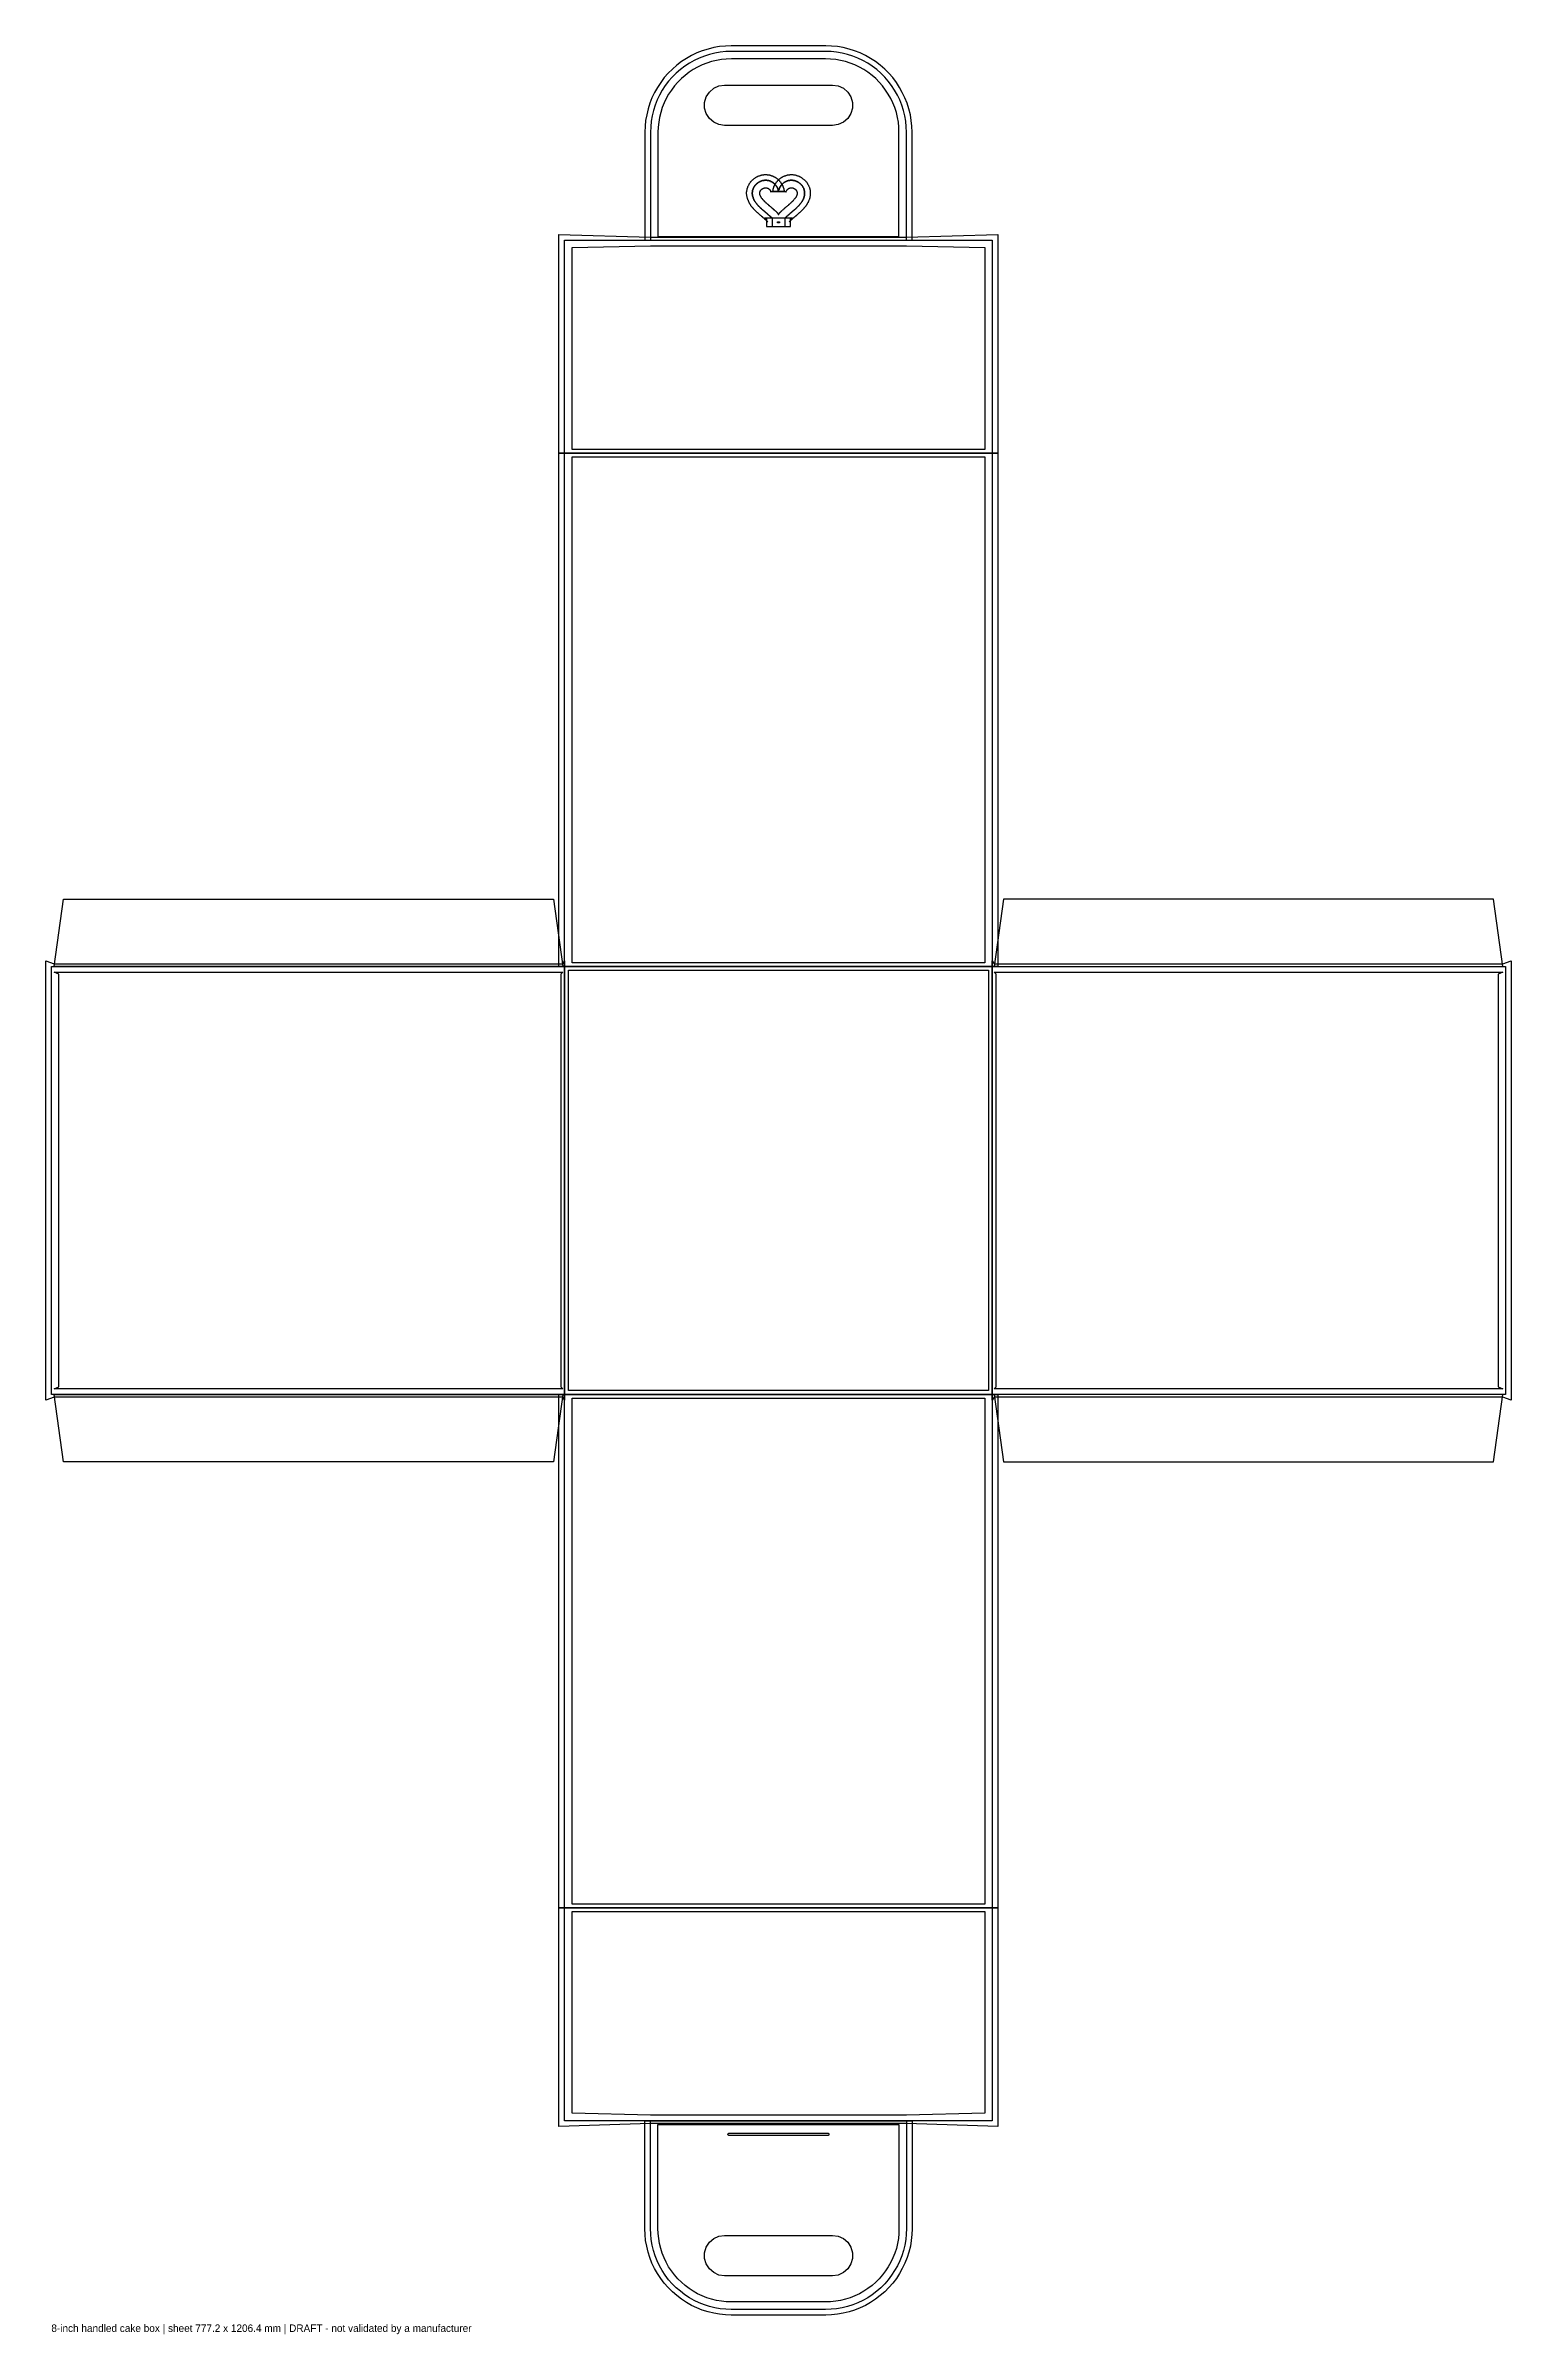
# Model space of a CAD drawing. Header units: millimetres. Extents: x -3 to 780, y -13 to 1209.
import ezdxf

# ---------------------------------------------------------------- set-up
doc = ezdxf.new("R2010")
doc.units = ezdxf.units.MM
for name, color, linetype in [('BLEED', 5, 'Continuous'), ('CREASE', 4, 'Continuous'), ('CUT', 6, 'Continuous'), ('GLUE', 2, 'Continuous'), ('INFO', 8, 'Continuous'), ('SAFE', 94, 'Continuous')]:
    doc.layers.add(name, color=color, linetype=linetype)

msp = doc.modelspace()

# ---------------------------------------------------------------- linework, layer by layer
at = {"layer": 'BLEED'}
for points in [[(317.2, 1105.6), (460, 1105.6), (460, 1163.3), (459.9, 1166.4), (459.6, 1169.5), (459.1, 1172.6), (458.3, 1175.7), (457.4, 1178.7), (456.2, 1181.6), (454.8, 1184.5), (453.3, 1187.2), (451.6, 1189.9), (449.7, 1192.4), (447.6, 1194.8), (445.4, 1197), (443, 1199.1), (440.5, 1201), (437.8, 1202.7), (435.1, 1204.3), (432.2, 1205.6), (429.3, 1206.8), (426.3, 1207.7), (423.2, 1208.5), (420.1, 1209), (417, 1209.3), (413.9, 1209.4), (363.4, 1209.4), (360.3, 1209.3), (357.1, 1209), (354, 1208.5), (351, 1207.7), (347.9, 1206.8), (345, 1205.6), (342.2, 1204.3), (339.4, 1202.7), (336.8, 1201), (334.3, 1199.1), (331.9, 1197), (329.7, 1194.8), (327.6, 1192.4), (325.7, 1189.9), (323.9, 1187.2), (322.4, 1184.5), (321, 1181.6), (319.9, 1178.7), (318.9, 1175.7), (318.2, 1172.6), (317.6, 1169.5), (317.3, 1166.4), (317.2, 1163.3)], [(381.1, 1117.3), (382.9, 1115.4), (382.8, 1115.4), (382.7, 1115.6), (382.6, 1115.7), (382.5, 1115.8), (382.3, 1115.9), (382.2, 1116.1), (382, 1116.2), (381.9, 1116.3), (381.7, 1116.4), (381.6, 1116.6), (381.4, 1116.7), (381.3, 1116.8), (381.1, 1117), (381, 1117.1), (380.8, 1117.3), (380.7, 1117.4), (380.5, 1117.5), (380.3, 1117.7), (380.2, 1117.8), (380, 1118), (379.8, 1118.1), (379.7, 1118.2), (379.5, 1118.4), (379.3, 1118.5), (379.1, 1118.7), (379, 1118.8), (378.8, 1119), (378.6, 1119.1), (378.4, 1119.3), (378.3, 1119.4), (378.1, 1119.6), (377.9, 1119.8), (377.7, 1119.9), (377.6, 1120.1), (377.4, 1120.2), (377.2, 1120.4), (377, 1120.6), (376.9, 1120.7), (376.7, 1120.9), (376.5, 1121.1), (376.3, 1121.2), (376.2, 1121.4), (376, 1121.6), (375.8, 1121.8), (375.7, 1121.9), (375.5, 1122.1), (375.3, 1122.3), (375.2, 1122.5), (375, 1122.7), (374.8, 1122.9), (374.7, 1123.1), (374.5, 1123.2), (374.4, 1123.4), (374.2, 1123.6), (374.1, 1123.8), (373.9, 1124), (373.8, 1124.2), (373.6, 1124.4), (373.5, 1124.7), (373.4, 1124.9), (373.2, 1125.1), (373.1, 1125.3), (373, 1125.5), (372.9, 1125.7), (372.8, 1126), (372.7, 1126.2), (372.6, 1126.4), (372.5, 1126.7), (372.4, 1126.9), (372.3, 1127.1), (372.2, 1127.4), (372.1, 1127.6), (372, 1127.8), (372, 1128.1), (371.9, 1128.3), (371.8, 1128.6), (371.8, 1128.8), (371.7, 1129.1), (371.7, 1129.3), (371.7, 1129.6), (371.7, 1129.8), (371.6, 1130.1), (371.6, 1130.3), (371.6, 1130.6), (371.6, 1130.8), (371.6, 1131.1), (371.6, 1131.4), (371.7, 1131.6), (371.7, 1131.9), (371.7, 1132.1), (371.8, 1132.4), (371.8, 1132.6), (371.9, 1132.9), (371.9, 1133.1), (372, 1133.3), (372.1, 1133.6), (372.2, 1133.8), (372.2, 1134.1), (372.3, 1134.3), (372.4, 1134.5), (372.5, 1134.7), (372.7, 1135), (372.8, 1135.2), (372.9, 1135.4), (373, 1135.6), (373.2, 1135.8), (373.3, 1136.1), (373.4, 1136.3), (373.6, 1136.5), (373.7, 1136.7), (373.9, 1136.9), (374.1, 1137), (374.2, 1137.2), (374.4, 1137.4), (374.6, 1137.6), (374.7, 1137.8), (374.9, 1137.9), (375.1, 1138.1), (375.3, 1138.2), (375.5, 1138.4), (375.7, 1138.6), (375.9, 1138.7), (376.1, 1138.8), (376.3, 1139), (376.5, 1139.1), (376.7, 1139.2), (376.9, 1139.4), (377.2, 1139.5), (377.4, 1139.6), (377.6, 1139.7), (377.8, 1139.8), (378.1, 1139.9), (378.3, 1140), (378.5, 1140), (378.8, 1140.1), (379, 1140.2), (379.2, 1140.3), (379.5, 1140.3), (379.7, 1140.4), (380, 1140.4), (380.2, 1140.5), (380.4, 1140.5), (380.7, 1140.5), (380.9, 1140.6), (381.2, 1140.6), (381.4, 1140.6), (381.7, 1140.6), (381.9, 1140.6), (382.1, 1140.6), (382.4, 1140.6), (382.6, 1140.5), (382.9, 1140.5), (383.1, 1140.5), (383.3, 1140.5), (383.6, 1140.4), (383.8, 1140.4), (384, 1140.3), (384.3, 1140.3), (384.5, 1140.2), (384.7, 1140.1), (384.9, 1140), (385.2, 1140), (385.4, 1139.9), (385.6, 1139.8), (385.8, 1139.7), (386, 1139.6), (386.2, 1139.5), (386.4, 1139.4), (386.6, 1139.3), (386.8, 1139.2), (387, 1139.1), (387.2, 1138.9), (387.4, 1138.8), (387.5, 1138.7), (387.7, 1138.5), (387.9, 1138.4), (388.1, 1138.3), (388.2, 1138.1), (388.4, 1138), (388.5, 1137.9), (388.7, 1137.7), (388.8, 1137.6), (389, 1137.4), (389.1, 1137.3), (389.2, 1137.1), (389.4, 1137), (389.5, 1136.8), (389.6, 1136.7), (389.7, 1136.5), (389.8, 1136.4), (389.9, 1136.2), (390, 1136.1), (390.1, 1135.9), (390.2, 1135.7), (390.3, 1135.6), (390.4, 1135.4), (390.5, 1135.3), (390.6, 1135.1), (390.6, 1135), (390.7, 1134.9), (390.8, 1134.7), (390.9, 1134.6), (390.9, 1134.4), (391, 1134.3), (391, 1134.2), (391.1, 1134), (391.1, 1133.9), (391.2, 1133.8), (391.2, 1133.6), (391.3, 1133.5), (391.3, 1133.4), (391.3, 1133.3), (391.4, 1133.1), (391.4, 1133), (391.4, 1132.9), (391.5, 1132.8), (391.5, 1132.7), (391.5, 1132.6), (391.5, 1132.5), (391.5, 1132.4), (391.5, 1132.3), (391.6, 1132.3), (391.6, 1132.2), (391.6, 1132.1), (391.6, 1132), (391.6, 1131.9), (391.6, 1131.9), (391.6, 1131.8), (391.6, 1131.8), (391.6, 1131.7), (391.6, 1131.7), (391.6, 1131.6), (391.6, 1131.6), (388.6, 1131.6), (385.6, 1131.6), (385.6, 1131.6), (385.6, 1131.7), (385.6, 1131.7), (385.6, 1131.8), (385.6, 1131.8), (385.6, 1131.9), (385.6, 1131.9), (385.7, 1132), (385.7, 1132.1), (385.7, 1132.2), (385.7, 1132.3), (385.7, 1132.3), (385.7, 1132.4), (385.7, 1132.5), (385.7, 1132.6), (385.8, 1132.7), (385.8, 1132.8), (385.8, 1132.9), (385.8, 1133), (385.9, 1133.1), (385.9, 1133.3), (385.9, 1133.4), (386, 1133.5), (386, 1133.6), (386.1, 1133.8), (386.1, 1133.9), (386.2, 1134), (386.2, 1134.2), (386.3, 1134.3), (386.3, 1134.4), (386.4, 1134.6), (386.5, 1134.7), (386.5, 1134.9), (386.6, 1135), (386.7, 1135.1), (386.7, 1135.3), (386.8, 1135.4), (386.9, 1135.6), (387, 1135.7), (387.1, 1135.9), (387.2, 1136.1), (387.3, 1136.2), (387.4, 1136.4), (387.5, 1136.5), (387.6, 1136.7), (387.8, 1136.8), (387.9, 1137), (388, 1137.1), (388.1, 1137.3), (388.3, 1137.4), (388.4, 1137.6), (388.6, 1137.7), (388.7, 1137.9), (388.9, 1138), (389, 1138.1), (389.2, 1138.3), (389.4, 1138.4), (389.5, 1138.5), (389.7, 1138.7), (389.9, 1138.8), (390.1, 1138.9), (390.2, 1139.1), (390.4, 1139.2), (390.6, 1139.3), (390.8, 1139.4), (391, 1139.5), (391.2, 1139.6), (391.4, 1139.7), (391.6, 1139.8), (391.9, 1139.9), (392.1, 1140), (392.3, 1140), (392.5, 1140.1), (392.7, 1140.2), (393, 1140.3), (393.2, 1140.3), (393.4, 1140.4), (393.7, 1140.4), (393.9, 1140.5), (394.1, 1140.5), (394.4, 1140.5), (394.6, 1140.5), (394.9, 1140.6), (395.1, 1140.6), (395.3, 1140.6), (395.6, 1140.6), (395.8, 1140.6), (396.1, 1140.6), (396.3, 1140.6), (396.6, 1140.5), (396.8, 1140.5), (397, 1140.5), (397.3, 1140.4), (397.5, 1140.4), (397.8, 1140.3), (398, 1140.3), (398.2, 1140.2), (398.5, 1140.1), (398.7, 1140), (398.9, 1140), (399.2, 1139.9), (399.4, 1139.8), (399.6, 1139.7), (399.9, 1139.6), (400.1, 1139.5), (400.3, 1139.4), (400.5, 1139.2), (400.7, 1139.1), (400.9, 1139), (401.1, 1138.8), (401.3, 1138.7), (401.5, 1138.6), (401.7, 1138.4), (401.9, 1138.2), (402.1, 1138.1), (402.3, 1137.9), (402.5, 1137.8), (402.7, 1137.6), (402.9, 1137.4), (403, 1137.2), (403.2, 1137), (403.3, 1136.9), (403.5, 1136.7), (403.7, 1136.5), (403.8, 1136.3), (403.9, 1136.1), (404.1, 1135.8), (404.2, 1135.6), (404.3, 1135.4), (404.5, 1135.2), (404.6, 1135), (404.7, 1134.7), (404.8, 1134.5), (404.9, 1134.3), (405, 1134.1), (405.1, 1133.8), (405.2, 1133.6), (405.2, 1133.3), (405.3, 1133.1), (405.4, 1132.9), (405.4, 1132.6), (405.5, 1132.4), (405.5, 1132.1), (405.5, 1131.9), (405.6, 1131.6), (405.6, 1131.4), (405.6, 1131.1), (405.6, 1130.8), (405.6, 1130.6), (405.6, 1130.3), (405.6, 1130.1), (405.6, 1129.8), (405.6, 1129.6), (405.5, 1129.3), (405.5, 1129.1), (405.4, 1128.8), (405.4, 1128.6), (405.3, 1128.3), (405.3, 1128.1), (405.2, 1127.8), (405.1, 1127.6), (405.1, 1127.4), (405, 1127.1), (404.9, 1126.9), (404.8, 1126.7), (404.7, 1126.4), (404.6, 1126.2), (404.5, 1126), (404.4, 1125.7), (404.2, 1125.5), (404.1, 1125.3), (404, 1125.1), (403.9, 1124.9), (403.7, 1124.7), (403.6, 1124.4), (403.5, 1124.2), (403.3, 1124), (403.2, 1123.8), (403, 1123.6), (402.9, 1123.4), (402.7, 1123.2), (402.6, 1123.1), (402.4, 1122.9), (402.2, 1122.7), (402.1, 1122.5), (401.9, 1122.3), (401.8, 1122.1), (401.6, 1121.9), (401.4, 1121.8), (401.2, 1121.6), (401.1, 1121.4), (400.9, 1121.2), (400.7, 1121.1), (400.6, 1120.9), (400.4, 1120.7), (400.2, 1120.6), (400, 1120.4), (399.9, 1120.2), (399.7, 1120.1), (399.5, 1119.9), (399.3, 1119.8), (399.1, 1119.6), (399, 1119.4), (398.8, 1119.3), (398.6, 1119.1), (398.4, 1119), (398.3, 1118.8), (398.1, 1118.7), (397.9, 1118.5), (397.8, 1118.4), (397.6, 1118.2), (397.4, 1118.1), (397.2, 1118), (397.1, 1117.8), (396.9, 1117.7), (396.7, 1117.5), (396.6, 1117.4), (396.4, 1117.3), (396.3, 1117.1), (396.1, 1117), (396, 1116.8), (395.8, 1116.7), (395.6, 1116.6), (395.5, 1116.4), (395.4, 1116.3), (395.2, 1116.2), (395.1, 1116.1), (394.9, 1115.9), (394.8, 1115.8), (394.7, 1115.7), (394.5, 1115.6), (394.4, 1115.4), (394.3, 1115.4), (396.1, 1117.3)], [(382.2, 1112.8), (395.1, 1112.8), (395.1, 1117.3), (382.2, 1117.3)], [(271.3, 1108.6), (320.2, 1107.1), (457, 1107.1), (505.9, 1108.6), (505.9, 991.8), (271.3, 991.8)], [(271.3, 991.8), (505.9, 991.8), (505.9, 717.5), (271.3, 717.5)], [(-3, 720.5), (1.5, 719), (273.3, 719), (274.3, 720.5), (274.3, 485.9), (273.3, 487.4), (1.5, 487.4), (-3, 485.9)], [(274.3, 717.5), (502.9, 717.5), (502.9, 488.9), (274.3, 488.9)], [(502.9, 720.5), (503.9, 719), (775.7, 719), (780.2, 720.5), (780.2, 485.9), (775.7, 487.4), (503.9, 487.4), (502.9, 485.9)], [(271.3, 488.9), (505.9, 488.9), (505.9, 214.6), (271.3, 214.6)], [(271.3, 214.6), (505.9, 214.6), (505.9, 97.8), (457, 99.3), (320.2, 99.3), (271.3, 97.8)], [(317.2, 100.8), (460, 100.8), (460, 43.1), (459.9, 40), (459.6, 36.9), (459.1, 33.8), (458.3, 30.7), (457.4, 27.7), (456.2, 24.8), (454.8, 21.9), (453.3, 19.2), (451.6, 16.6), (449.7, 14), (447.6, 11.7), (445.4, 9.4), (443, 7.4), (440.5, 5.5), (437.8, 3.7), (435.1, 2.2), (432.2, 0.8), (429.3, -0.3), (426.3, -1.3), (423.2, -2), (420.1, -2.6), (417, -2.9), (413.9, -3), (363.4, -3), (360.3, -2.9), (357.1, -2.6), (354, -2), (351, -1.3), (347.9, -0.3), (345, 0.8), (342.2, 2.2), (339.4, 3.7), (336.8, 5.5), (334.3, 7.4), (331.9, 9.4), (329.7, 11.7), (327.6, 14), (325.7, 16.6), (323.9, 19.2), (322.4, 21.9), (321, 24.8), (319.9, 27.7), (318.9, 30.7), (318.2, 33.8), (317.6, 36.9), (317.3, 40), (317.2, 43.1)]]:
    msp.add_lwpolyline(points, close=True, dxfattribs=at)
at = {"layer": 'CREASE'}
for p, q in [((392.1, 1117.3), (385.2, 1117.3)), ((385.2, 1112.8), (392.1, 1112.8)), ((320.2, 1105.6), (457, 1105.6)), ((274.3, 991.8), (502.9, 991.8)), ((1.5, 717.5), (273.3, 717.5)), ((274.3, 717.5), (502.9, 717.5)), ((274.3, 488.9), (274.3, 717.5)), ((502.9, 717.5), (502.9, 488.9)), ((503.9, 717.5), (775.7, 717.5)), ((273.3, 488.9), (1.5, 488.9)), ((502.9, 488.9), (274.3, 488.9)), ((775.7, 488.9), (503.9, 488.9)), ((502.9, 214.6), (274.3, 214.6)), ((457, 100.8), (320.2, 100.8))]:
    msp.add_line(p, q, dxfattribs=at)
at = {"layer": 'CUT'}
for points in [[(457, 1105.6), (457, 1163.2), (456.9, 1166.2), (456.6, 1169.1), (456.1, 1172), (455.4, 1174.9), (454.5, 1177.7), (453.4, 1180.5), (452.2, 1183.1), (450.7, 1185.7), (449.1, 1188.2), (447.3, 1190.5), (445.4, 1192.7), (443.3, 1194.8), (441.1, 1196.8), (438.7, 1198.5), (436.3, 1200.2), (433.7, 1201.6), (431, 1202.9), (428.3, 1203.9), (425.5, 1204.8), (422.6, 1205.5), (419.7, 1206), (416.8, 1206.3), (413.8, 1206.4), (363.4, 1206.4), (360.5, 1206.3), (357.5, 1206), (354.6, 1205.5), (351.8, 1204.8), (349, 1203.9), (346.2, 1202.9), (343.5, 1201.6), (341, 1200.2), (338.5, 1198.5), (336.2, 1196.8), (333.9, 1194.8), (331.8, 1192.7), (329.9, 1190.5), (328.1, 1188.2), (326.5, 1185.7), (325.1, 1183.1), (323.8, 1180.5), (322.7, 1177.7), (321.8, 1174.9), (321.1, 1172), (320.6, 1169.1), (320.3, 1166.2), (320.2, 1163.2), (320.2, 1105.6)], [(385.2, 1117.3), (385, 1117.5), (384.9, 1117.6), (384.8, 1117.8), (384.6, 1117.9), (384.5, 1118), (384.3, 1118.2), (384.2, 1118.3), (384, 1118.4), (383.9, 1118.6), (383.7, 1118.7), (383.6, 1118.8), (383.4, 1119), (383.3, 1119.1), (383.1, 1119.2), (382.9, 1119.4), (382.8, 1119.5), (382.6, 1119.7), (382.4, 1119.8), (382.3, 1120), (382.1, 1120.1), (381.9, 1120.2), (381.8, 1120.4), (381.6, 1120.5), (381.4, 1120.7), (381.3, 1120.8), (381.1, 1121), (380.9, 1121.1), (380.8, 1121.2), (380.6, 1121.4), (380.4, 1121.5), (380.3, 1121.7), (380.1, 1121.8), (379.9, 1122), (379.7, 1122.1), (379.6, 1122.3), (379.4, 1122.4), (379.3, 1122.6), (379.1, 1122.7), (378.9, 1122.9), (378.8, 1123.1), (378.6, 1123.2), (378.5, 1123.4), (378.3, 1123.5), (378.1, 1123.7), (378, 1123.8), (377.8, 1124), (377.7, 1124.1), (377.6, 1124.3), (377.4, 1124.5), (377.3, 1124.6), (377.1, 1124.8), (377, 1125), (376.9, 1125.1), (376.7, 1125.3), (376.6, 1125.4), (376.5, 1125.6), (376.4, 1125.8), (376.3, 1125.9), (376.1, 1126.1), (376, 1126.3), (375.9, 1126.4), (375.8, 1126.6), (375.7, 1126.8), (375.6, 1127), (375.5, 1127.1), (375.5, 1127.3), (375.4, 1127.5), (375.3, 1127.6), (375.2, 1127.8), (375.1, 1128), (375.1, 1128.2), (375, 1128.3), (375, 1128.5), (374.9, 1128.7), (374.9, 1128.9), (374.8, 1129), (374.8, 1129.2), (374.7, 1129.4), (374.7, 1129.6), (374.7, 1129.7), (374.7, 1129.9), (374.6, 1130.1), (374.6, 1130.3), (374.6, 1130.4), (374.6, 1130.6), (374.6, 1130.8), (374.6, 1131), (374.6, 1131.1), (374.7, 1131.3), (374.7, 1131.5), (374.7, 1131.6), (374.7, 1131.8), (374.8, 1132), (374.8, 1132.2), (374.8, 1132.3), (374.9, 1132.5), (374.9, 1132.7), (375, 1132.8), (375.1, 1133), (375.1, 1133.1), (375.2, 1133.3), (375.3, 1133.5), (375.3, 1133.6), (375.4, 1133.8), (375.5, 1133.9), (375.6, 1134.1), (375.7, 1134.2), (375.8, 1134.4), (375.9, 1134.5), (376, 1134.7), (376.1, 1134.8), (376.2, 1134.9), (376.3, 1135.1), (376.4, 1135.2), (376.6, 1135.3), (376.7, 1135.5), (376.8, 1135.6), (376.9, 1135.7), (377.1, 1135.8), (377.2, 1135.9), (377.3, 1136), (377.5, 1136.1), (377.6, 1136.2), (377.8, 1136.3), (377.9, 1136.4), (378.1, 1136.5), (378.2, 1136.6), (378.4, 1136.7), (378.5, 1136.8), (378.7, 1136.9), (378.8, 1136.9), (379, 1137), (379.2, 1137.1), (379.3, 1137.1), (379.5, 1137.2), (379.7, 1137.3), (379.8, 1137.3), (380, 1137.4), (380.2, 1137.4), (380.3, 1137.4), (380.5, 1137.5), (380.7, 1137.5), (380.8, 1137.5), (381, 1137.5), (381.2, 1137.6), (381.4, 1137.6), (381.5, 1137.6), (381.7, 1137.6), (381.9, 1137.6), (382, 1137.6), (382.2, 1137.6), (382.4, 1137.6), (382.5, 1137.5), (382.7, 1137.5), (382.9, 1137.5), (383, 1137.5), (383.2, 1137.4), (383.3, 1137.4), (383.5, 1137.4), (383.6, 1137.3), (383.8, 1137.3), (384, 1137.2), (384.1, 1137.2), (384.3, 1137.1), (384.4, 1137), (384.6, 1137), (384.7, 1136.9), (384.8, 1136.8), (385, 1136.8), (385.1, 1136.7), (385.3, 1136.6), (385.4, 1136.5), (385.5, 1136.4), (385.6, 1136.4), (385.8, 1136.3), (385.9, 1136.2), (386, 1136.1), (386.1, 1136), (386.2, 1135.9), (386.3, 1135.8), (386.5, 1135.7), (386.6, 1135.6), (386.7, 1135.5), (386.8, 1135.4), (386.9, 1135.3), (387, 1135.2), (387, 1135), (387.1, 1134.9), (387.2, 1134.8), (387.3, 1134.7), (387.4, 1134.6), (387.5, 1134.5), (387.5, 1134.4), (387.6, 1134.3), (387.7, 1134.2), (387.7, 1134.1), (387.8, 1134), (387.9, 1133.9), (387.9, 1133.7), (388, 1133.6), (388, 1133.5), (388.1, 1133.4), (388.1, 1133.3), (388.2, 1133.2), (388.2, 1133.1), (388.2, 1133), (388.3, 1132.9), (388.3, 1132.9), (388.3, 1132.8), (388.4, 1132.7), (388.4, 1132.6), (388.4, 1132.5), (388.5, 1132.4), (388.5, 1132.4), (388.5, 1132.3), (388.5, 1132.2), (388.5, 1132.1), (388.5, 1132.1), (388.6, 1132), (388.6, 1132), (388.6, 1131.9), (388.6, 1131.9), (388.6, 1131.8), (388.6, 1131.8), (388.6, 1131.7), (388.6, 1131.7), (388.6, 1131.7), (388.6, 1131.6), (388.6, 1131.6), (388.6, 1131.6), (388.6, 1131.6), (388.6, 1131.5), (388.6, 1131.5), (388.6, 1131.5), (388.6, 1131.5), (388.6, 1131.5), (388.6, 1131.5), (388.6, 1131.5), (388.6, 1131.6), (388.6, 1131.6), (388.6, 1131.6), (388.6, 1131.6), (388.6, 1131.7), (388.6, 1131.7), (388.6, 1131.7), (388.6, 1131.8), (388.6, 1131.8), (388.7, 1131.9), (388.7, 1131.9), (388.7, 1132), (388.7, 1132), (388.7, 1132.1), (388.7, 1132.1), (388.7, 1132.2), (388.7, 1132.3), (388.8, 1132.4), (388.8, 1132.4), (388.8, 1132.5), (388.8, 1132.6), (388.9, 1132.7), (388.9, 1132.8), (388.9, 1132.9), (389, 1132.9), (389, 1133), (389, 1133.1), (389.1, 1133.2), (389.1, 1133.3), (389.2, 1133.4), (389.2, 1133.5), (389.3, 1133.6), (389.3, 1133.7), (389.4, 1133.9), (389.4, 1134), (389.5, 1134.1), (389.6, 1134.2), (389.6, 1134.3), (389.7, 1134.4), (389.8, 1134.5), (389.9, 1134.6), (389.9, 1134.7), (390, 1134.8), (390.1, 1134.9), (390.2, 1135), (390.3, 1135.2), (390.4, 1135.3), (390.5, 1135.4), (390.6, 1135.5), (390.7, 1135.6), (390.8, 1135.7), (390.9, 1135.8), (391, 1135.9), (391.1, 1136), (391.2, 1136.1), (391.4, 1136.2), (391.5, 1136.3), (391.6, 1136.4), (391.7, 1136.4), (391.9, 1136.5), (392, 1136.6), (392.1, 1136.7), (392.3, 1136.8), (392.4, 1136.8), (392.5, 1136.9), (392.7, 1137), (392.8, 1137), (393, 1137.1), (393.1, 1137.2), (393.3, 1137.2), (393.4, 1137.3), (393.6, 1137.3), (393.7, 1137.4), (393.9, 1137.4), (394.1, 1137.4), (394.2, 1137.5), (394.4, 1137.5), (394.6, 1137.5), (394.7, 1137.5), (394.9, 1137.6), (395, 1137.6), (395.2, 1137.6), (395.4, 1137.6), (395.6, 1137.6), (395.7, 1137.6), (395.9, 1137.6), (396.1, 1137.6), (396.2, 1137.5), (396.4, 1137.5), (396.6, 1137.5), (396.7, 1137.5), (396.9, 1137.4), (397.1, 1137.4), (397.2, 1137.4), (397.4, 1137.3), (397.6, 1137.3), (397.7, 1137.2), (397.9, 1137.1), (398.1, 1137.1), (398.2, 1137), (398.4, 1136.9), (398.6, 1136.9), (398.7, 1136.8), (398.9, 1136.7), (399, 1136.6), (399.2, 1136.5), (399.3, 1136.4), (399.5, 1136.3), (399.6, 1136.2), (399.8, 1136.1), (399.9, 1136), (400, 1135.9), (400.2, 1135.8), (400.3, 1135.7), (400.4, 1135.6), (400.6, 1135.5), (400.7, 1135.3), (400.8, 1135.2), (400.9, 1135.1), (401, 1134.9), (401.2, 1134.8), (401.3, 1134.7), (401.4, 1134.5), (401.5, 1134.4), (401.6, 1134.2), (401.7, 1134.1), (401.7, 1133.9), (401.8, 1133.8), (401.9, 1133.6), (402, 1133.5), (402.1, 1133.3), (402.1, 1133.1), (402.2, 1133), (402.2, 1132.8), (402.3, 1132.7), (402.4, 1132.5), (402.4, 1132.3), (402.4, 1132.2), (402.5, 1132), (402.5, 1131.8), (402.5, 1131.6), (402.6, 1131.5), (402.6, 1131.3), (402.6, 1131.1), (402.6, 1131), (402.6, 1130.8), (402.6, 1130.6), (402.6, 1130.4), (402.6, 1130.3), (402.6, 1130.1), (402.6, 1129.9), (402.6, 1129.7), (402.5, 1129.6), (402.5, 1129.4), (402.5, 1129.2), (402.4, 1129), (402.4, 1128.9), (402.3, 1128.7), (402.3, 1128.5), (402.2, 1128.3), (402.2, 1128.2), (402.1, 1128), (402, 1127.8), (401.9, 1127.6), (401.9, 1127.5), (401.8, 1127.3), (401.7, 1127.1), (401.6, 1127), (401.5, 1126.8), (401.4, 1126.6), (401.3, 1126.4), (401.2, 1126.3), (401.1, 1126.1), (401, 1125.9), (400.9, 1125.8), (400.7, 1125.6), (400.6, 1125.4), (400.5, 1125.3), (400.4, 1125.1), (400.2, 1125), (400.1, 1124.8), (400, 1124.6), (399.8, 1124.5), (399.7, 1124.3), (399.5, 1124.1), (399.4, 1124), (399.2, 1123.8), (399.1, 1123.7), (398.9, 1123.5), (398.8, 1123.4), (398.6, 1123.2), (398.5, 1123.1), (398.3, 1122.9), (398.2, 1122.7), (398, 1122.6), (397.8, 1122.4), (397.7, 1122.3), (397.5, 1122.1), (397.3, 1122), (397.2, 1121.8), (397, 1121.7), (396.8, 1121.5), (396.7, 1121.4), (396.5, 1121.2), (396.3, 1121.1), (396.1, 1121), (396, 1120.8), (395.8, 1120.7), (395.6, 1120.5), (395.5, 1120.4), (395.3, 1120.2), (395.1, 1120.1), (395, 1120), (394.8, 1119.8), (394.6, 1119.7), (394.5, 1119.5), (394.3, 1119.4), (394.1, 1119.2), (394, 1119.1), (393.8, 1119), (393.7, 1118.8), (393.5, 1118.7), (393.4, 1118.6), (393.2, 1118.4), (393.1, 1118.3), (392.9, 1118.2), (392.8, 1118), (392.6, 1117.9), (392.5, 1117.8), (392.3, 1117.6), (392.2, 1117.5), (392.1, 1117.3)], [(385.2, 1117.3), (385.2, 1112.8)], [(392.1, 1112.8), (392.1, 1117.3)], [(274.3, 991.8), (274.3, 1105.6), (320.2, 1105.6)], [(457, 1105.6), (502.9, 1105.6), (502.9, 991.8)], [(274.3, 717.5), (274.3, 991.8)], [(502.9, 991.8), (502.9, 717.5)], [(1.5, 488.9), (0, 488.9), (0, 717.5), (1.5, 717.5)], [(273.3, 717.5), (274.3, 717.5)], [(502.9, 717.5), (503.9, 717.5)], [(775.7, 717.5), (777.2, 717.5), (777.2, 488.9), (775.7, 488.9)], [(274.3, 488.9), (273.3, 488.9)], [(274.3, 214.6), (274.3, 488.9)], [(502.9, 488.9), (502.9, 214.6)], [(503.9, 488.9), (502.9, 488.9)], [(320.2, 100.8), (274.3, 100.8), (274.3, 214.6)], [(502.9, 214.6), (502.9, 100.8), (457, 100.8)], [(457, 100.8), (457, 43.2), (456.9, 40.3), (456.6, 37.3), (456.1, 34.4), (455.4, 31.5), (454.5, 28.7), (453.4, 26), (452.2, 23.3), (450.7, 20.8), (449.1, 18.3), (447.3, 15.9), (445.4, 13.7), (443.3, 11.6), (441.1, 9.7), (438.7, 7.9), (436.3, 6.3), (433.7, 4.8), (431, 3.6), (428.3, 2.5), (425.5, 1.6), (422.6, 0.9), (419.7, 0.4), (416.8, 0.1), (413.8, 0), (363.4, 0), (360.5, 0.1), (357.5, 0.4), (354.6, 0.9), (351.8, 1.6), (349, 2.5), (346.2, 3.6), (343.5, 4.8), (341, 6.3), (338.5, 7.9), (336.2, 9.7), (333.9, 11.6), (331.8, 13.7), (329.9, 15.9), (328.1, 18.3), (326.5, 20.8), (325.1, 23.3), (323.8, 26), (322.7, 28.7), (321.8, 31.5), (321.1, 34.4), (320.6, 37.3), (320.3, 40.3), (320.2, 43.2), (320.2, 100.8)]]:
    msp.add_lwpolyline(points, dxfattribs=at)
for points in [[(359.8, 1188.4), (417.4, 1188.4), (420.5, 1188), (423.3, 1186.7), (425.6, 1184.7), (427.2, 1182.1), (428.1, 1179.2), (428.1, 1176.1), (427.2, 1173.2), (425.6, 1170.6), (423.3, 1168.6), (420.5, 1167.3), (417.4, 1166.8), (359.8, 1166.8), (356.8, 1167.3), (354, 1168.6), (351.7, 1170.6), (350, 1173.2), (349.1, 1176.1), (349.1, 1179.2), (350, 1182.1), (351.7, 1184.7), (354, 1186.7), (356.8, 1188)], [(385.2, 1112.8), (392.1, 1112.8), (392.1, 1117.3), (392.1, 1117.3), (392.2, 1117.5), (392.3, 1117.6), (392.5, 1117.8), (392.6, 1117.9), (392.8, 1118), (392.9, 1118.2), (393.1, 1118.3), (393.2, 1118.4), (393.4, 1118.6), (393.5, 1118.7), (393.7, 1118.8), (393.8, 1119), (394, 1119.1), (394.1, 1119.2), (394.3, 1119.4), (394.5, 1119.5), (394.6, 1119.7), (394.8, 1119.8), (395, 1120), (395.1, 1120.1), (395.3, 1120.2), (395.5, 1120.4), (395.6, 1120.5), (395.8, 1120.7), (396, 1120.8), (396.1, 1121), (396.3, 1121.1), (396.5, 1121.2), (396.7, 1121.4), (396.8, 1121.5), (397, 1121.7), (397.2, 1121.8), (397.3, 1122), (397.5, 1122.1), (397.7, 1122.3), (397.8, 1122.4), (398, 1122.6), (398.2, 1122.7), (398.3, 1122.9), (398.5, 1123.1), (398.6, 1123.2), (398.8, 1123.4), (398.9, 1123.5), (399.1, 1123.7), (399.2, 1123.8), (399.4, 1124), (399.5, 1124.1), (399.7, 1124.3), (399.8, 1124.5), (400, 1124.6), (400.1, 1124.8), (400.2, 1125), (400.4, 1125.1), (400.5, 1125.3), (400.6, 1125.4), (400.7, 1125.6), (400.9, 1125.8), (401, 1125.9), (401.1, 1126.1), (401.2, 1126.3), (401.3, 1126.4), (401.4, 1126.6), (401.5, 1126.8), (401.6, 1127), (401.7, 1127.1), (401.8, 1127.3), (401.9, 1127.5), (401.9, 1127.6), (402, 1127.8), (402.1, 1128), (402.2, 1128.2), (402.2, 1128.3), (402.3, 1128.5), (402.3, 1128.7), (402.4, 1128.9), (402.4, 1129), (402.5, 1129.2), (402.5, 1129.4), (402.5, 1129.6), (402.6, 1129.7), (402.6, 1129.9), (402.6, 1130.1), (402.6, 1130.3), (402.6, 1130.4), (402.6, 1130.6), (402.6, 1130.8), (402.6, 1131), (402.6, 1131.1), (402.6, 1131.3), (402.6, 1131.5), (402.5, 1131.6), (402.5, 1131.8), (402.5, 1132), (402.4, 1132.2), (402.4, 1132.3), (402.4, 1132.5), (402.3, 1132.7), (402.2, 1132.8), (402.2, 1133), (402.1, 1133.1), (402.1, 1133.3), (402, 1133.5), (401.9, 1133.6), (401.8, 1133.8), (401.7, 1133.9), (401.7, 1134.1), (401.6, 1134.2), (401.5, 1134.4), (401.4, 1134.5), (401.3, 1134.7), (401.2, 1134.8), (401, 1134.9), (400.9, 1135.1), (400.8, 1135.2), (400.7, 1135.3), (400.6, 1135.5), (400.4, 1135.6), (400.3, 1135.7), (400.2, 1135.8), (400, 1135.9), (399.9, 1136), (399.8, 1136.1), (399.6, 1136.2), (399.5, 1136.3), (399.3, 1136.4), (399.2, 1136.5), (399, 1136.6), (398.9, 1136.7), (398.7, 1136.8), (398.6, 1136.9), (398.4, 1136.9), (398.2, 1137), (398.1, 1137.1), (397.9, 1137.1), (397.7, 1137.2), (397.6, 1137.3), (397.4, 1137.3), (397.2, 1137.4), (397.1, 1137.4), (396.9, 1137.4), (396.7, 1137.5), (396.6, 1137.5), (396.4, 1137.5), (396.2, 1137.5), (396.1, 1137.6), (395.9, 1137.6), (395.7, 1137.6), (395.6, 1137.6), (395.4, 1137.6), (395.2, 1137.6), (395, 1137.6), (394.9, 1137.6), (394.7, 1137.5), (394.6, 1137.5), (394.4, 1137.5), (394.2, 1137.5), (394.1, 1137.4), (393.9, 1137.4), (393.7, 1137.4), (393.6, 1137.3), (393.4, 1137.3), (393.3, 1137.2), (393.1, 1137.2), (393, 1137.1), (392.8, 1137), (392.7, 1137), (392.5, 1136.9), (392.4, 1136.8), (392.3, 1136.8), (392.1, 1136.7), (392, 1136.6), (391.9, 1136.5), (391.7, 1136.4), (391.6, 1136.4), (391.5, 1136.3), (391.4, 1136.2), (391.2, 1136.1), (391.1, 1136), (391, 1135.9), (390.9, 1135.8), (390.8, 1135.7), (390.7, 1135.6), (390.6, 1135.5), (390.5, 1135.4), (390.4, 1135.3), (390.3, 1135.2), (390.2, 1135), (390.1, 1134.9), (390, 1134.8), (389.9, 1134.7), (389.9, 1134.6), (389.8, 1134.5), (389.7, 1134.4), (389.6, 1134.3), (389.6, 1134.2), (389.5, 1134.1), (389.4, 1134), (389.4, 1133.9), (389.3, 1133.7), (389.3, 1133.6), (389.2, 1133.5), (389.2, 1133.4), (389.1, 1133.3), (389.1, 1133.2), (389, 1133.1), (389, 1133), (389, 1132.9), (388.9, 1132.9), (388.9, 1132.8), (388.9, 1132.7), (388.8, 1132.6), (388.8, 1132.5), (388.8, 1132.4), (388.8, 1132.4), (388.7, 1132.3), (388.7, 1132.2), (388.7, 1132.1), (388.7, 1132.1), (388.7, 1132), (388.7, 1132), (388.7, 1131.9), (388.7, 1131.9), (388.6, 1131.8), (388.6, 1131.8), (388.6, 1131.7), (388.6, 1131.7), (388.6, 1131.7), (388.6, 1131.6), (388.6, 1131.6), (388.6, 1131.6), (388.6, 1131.6), (388.6, 1131.5), (388.6, 1131.5), (388.6, 1131.5), (388.6, 1131.5), (388.6, 1131.5), (388.6, 1131.5), (388.6, 1131.5), (388.6, 1131.6), (388.6, 1131.6), (388.6, 1131.6), (388.6, 1131.6), (388.6, 1131.7), (388.6, 1131.7), (388.6, 1131.7), (388.6, 1131.8), (388.6, 1131.8), (388.6, 1131.9), (388.6, 1131.9), (388.6, 1132), (388.6, 1132), (388.5, 1132.1), (388.5, 1132.1), (388.5, 1132.2), (388.5, 1132.3), (388.5, 1132.4), (388.5, 1132.4), (388.4, 1132.5), (388.4, 1132.6), (388.4, 1132.7), (388.3, 1132.8), (388.3, 1132.9), (388.3, 1132.9), (388.2, 1133), (388.2, 1133.1), (388.2, 1133.2), (388.1, 1133.3), (388.1, 1133.4), (388, 1133.5), (388, 1133.6), (387.9, 1133.7), (387.9, 1133.9), (387.8, 1134), (387.7, 1134.1), (387.7, 1134.2), (387.6, 1134.3), (387.5, 1134.4), (387.5, 1134.5), (387.4, 1134.6), (387.3, 1134.7), (387.2, 1134.8), (387.1, 1134.9), (387, 1135), (387, 1135.2), (386.9, 1135.3), (386.8, 1135.4), (386.7, 1135.5), (386.6, 1135.6), (386.5, 1135.7), (386.3, 1135.8), (386.2, 1135.9), (386.1, 1136), (386, 1136.1), (385.9, 1136.2), (385.8, 1136.3), (385.6, 1136.4), (385.5, 1136.4), (385.4, 1136.5), (385.3, 1136.6), (385.1, 1136.7), (385, 1136.8), (384.8, 1136.8), (384.7, 1136.9), (384.6, 1137), (384.4, 1137), (384.3, 1137.1), (384.1, 1137.2), (384, 1137.2), (383.8, 1137.3), (383.6, 1137.3), (383.5, 1137.4), (383.3, 1137.4), (383.2, 1137.4), (383, 1137.5), (382.9, 1137.5), (382.7, 1137.5), (382.5, 1137.5), (382.4, 1137.6), (382.2, 1137.6), (382, 1137.6), (381.9, 1137.6), (381.7, 1137.6), (381.5, 1137.6), (381.4, 1137.6), (381.2, 1137.6), (381, 1137.5), (380.8, 1137.5), (380.7, 1137.5), (380.5, 1137.5), (380.3, 1137.4), (380.2, 1137.4), (380, 1137.4), (379.8, 1137.3), (379.7, 1137.3), (379.5, 1137.2), (379.3, 1137.1), (379.2, 1137.1), (379, 1137), (378.8, 1136.9), (378.7, 1136.9), (378.5, 1136.8), (378.4, 1136.7), (378.2, 1136.6), (378.1, 1136.5), (377.9, 1136.4), (377.8, 1136.3), (377.6, 1136.2), (377.5, 1136.1), (377.3, 1136), (377.2, 1135.9), (377.1, 1135.8), (376.9, 1135.7), (376.8, 1135.6), (376.7, 1135.5), (376.6, 1135.3), (376.4, 1135.2), (376.3, 1135.1), (376.2, 1134.9), (376.1, 1134.8), (376, 1134.7), (375.9, 1134.5), (375.8, 1134.4), (375.7, 1134.2), (375.6, 1134.1), (375.5, 1133.9), (375.4, 1133.8), (375.3, 1133.6), (375.3, 1133.5), (375.2, 1133.3), (375.1, 1133.1), (375.1, 1133), (375, 1132.8), (374.9, 1132.7), (374.9, 1132.5), (374.8, 1132.3), (374.8, 1132.2), (374.8, 1132), (374.7, 1131.8), (374.7, 1131.6), (374.7, 1131.5), (374.7, 1131.3), (374.6, 1131.1), (374.6, 1131), (374.6, 1130.8), (374.6, 1130.6), (374.6, 1130.4), (374.6, 1130.3), (374.6, 1130.1), (374.7, 1129.9), (374.7, 1129.7), (374.7, 1129.6), (374.7, 1129.4), (374.8, 1129.2), (374.8, 1129), (374.9, 1128.9), (374.9, 1128.7), (375, 1128.5), (375, 1128.3), (375.1, 1128.2), (375.1, 1128), (375.2, 1127.8), (375.3, 1127.6), (375.4, 1127.5), (375.5, 1127.3), (375.5, 1127.1), (375.6, 1127), (375.7, 1126.8), (375.8, 1126.6), (375.9, 1126.4), (376, 1126.3), (376.1, 1126.1), (376.3, 1125.9), (376.4, 1125.8), (376.5, 1125.6), (376.6, 1125.4), (376.7, 1125.3), (376.9, 1125.1), (377, 1125), (377.1, 1124.8), (377.3, 1124.6), (377.4, 1124.5), (377.6, 1124.3), (377.7, 1124.1), (377.8, 1124), (378, 1123.8), (378.1, 1123.7), (378.3, 1123.5), (378.5, 1123.4), (378.6, 1123.2), (378.8, 1123.1), (378.9, 1122.9), (379.1, 1122.7), (379.3, 1122.6), (379.4, 1122.4), (379.6, 1122.3), (379.7, 1122.1), (379.9, 1122), (380.1, 1121.8), (380.3, 1121.7), (380.4, 1121.5), (380.6, 1121.4), (380.8, 1121.2), (380.9, 1121.1), (381.1, 1121), (381.3, 1120.8), (381.4, 1120.7), (381.6, 1120.5), (381.8, 1120.4), (381.9, 1120.2), (382.1, 1120.1), (382.3, 1120), (382.4, 1119.8), (382.6, 1119.7), (382.8, 1119.5), (382.9, 1119.4), (383.1, 1119.2), (383.3, 1119.1), (383.4, 1119), (383.6, 1118.8), (383.7, 1118.7), (383.9, 1118.6), (384, 1118.4), (384.2, 1118.3), (384.3, 1118.2), (384.5, 1118), (384.6, 1117.9), (384.8, 1117.8), (384.9, 1117.6), (385, 1117.5), (385.2, 1117.3), (385.2, 1117.3)], [(362.2, 94.2), (415, 94.2), (415.2, 94.2), (415.3, 94.1), (415.5, 94), (415.6, 93.8), (415.6, 93.7), (415.6, 93.5), (415.6, 93.4), (415.5, 93.2), (415.3, 93.1), (415.2, 93), (415, 93), (362.2, 93), (362.1, 93), (361.9, 93.1), (361.8, 93.2), (361.7, 93.4), (361.6, 93.5), (361.6, 93.7), (361.7, 93.8), (361.8, 94), (361.9, 94.1), (362.1, 94.2)], [(359.8, 39.6), (417.4, 39.6), (420.5, 39.2), (423.3, 37.9), (425.6, 35.9), (427.2, 33.3), (428.1, 30.3), (428.1, 27.3), (427.2, 24.3), (425.6, 21.7), (423.3, 19.7), (420.5, 18.4), (417.4, 18), (359.8, 18), (356.8, 18.4), (354, 19.7), (351.7, 21.7), (350, 24.3), (349.1, 27.3), (349.1, 30.3), (350, 33.3), (351.7, 35.9), (354, 37.9), (356.8, 39.2)]]:
    msp.add_lwpolyline(points, close=True, dxfattribs=at)
at = {"layer": 'GLUE'}
for points in [[(273.3, 717.5), (1.5, 717.5), (6.5, 753.5), (268.3, 753.5)], [(503.9, 717.5), (775.7, 717.5), (770.7, 753.5), (508.9, 753.5)], [(1.5, 488.9), (273.3, 488.9), (268.3, 452.9), (6.5, 452.9)], [(775.7, 488.9), (503.9, 488.9), (508.9, 452.9), (770.7, 452.9)]]:
    msp.add_lwpolyline(points, close=True, dxfattribs=at)
at = {"layer": 'SAFE'}
for points in [[(324.2, 1107.6), (453, 1107.6), (453, 1163.2), (452.9, 1165.9), (452.7, 1168.6), (452.2, 1171.2), (451.6, 1173.8), (450.8, 1176.4), (449.8, 1178.9), (448.6, 1181.3), (447.3, 1183.6), (445.8, 1185.8), (444.2, 1188), (442.5, 1190), (440.6, 1191.9), (438.6, 1193.6), (436.4, 1195.3), (434.2, 1196.7), (431.9, 1198), (429.4, 1199.2), (426.9, 1200.2), (424.4, 1201), (421.8, 1201.6), (419.2, 1202.1), (416.5, 1202.3), (413.8, 1202.4), (363.5, 1202.4), (360.7, 1202.3), (358.1, 1202.1), (355.4, 1201.6), (352.8, 1201), (350.3, 1200.2), (347.8, 1199.2), (345.4, 1198), (343.1, 1196.7), (340.8, 1195.3), (338.7, 1193.6), (336.7, 1191.9), (334.8, 1190), (333, 1188), (331.4, 1185.8), (329.9, 1183.6), (328.6, 1181.3), (327.5, 1178.9), (326.5, 1176.4), (325.7, 1173.8), (325, 1171.2), (324.6, 1168.6), (324.3, 1165.9), (324.2, 1163.2)], [(388.8, 1119.3), (387.9, 1120.3), (387.7, 1120.5), (387.5, 1120.7), (387.3, 1120.8), (387.2, 1121), (387, 1121.1), (386.9, 1121.3), (386.7, 1121.4), (386.5, 1121.5), (386.4, 1121.7), (386.2, 1121.8), (386, 1122), (385.9, 1122.1), (385.7, 1122.3), (385.5, 1122.4), (385.4, 1122.6), (385.2, 1122.7), (385, 1122.9), (384.9, 1123), (384.7, 1123.1), (384.5, 1123.3), (384.4, 1123.4), (384.2, 1123.6), (384, 1123.7), (383.9, 1123.9), (383.7, 1124), (383.5, 1124.1), (383.4, 1124.3), (383.2, 1124.4), (383.1, 1124.6), (382.9, 1124.7), (382.7, 1124.8), (382.6, 1125), (382.4, 1125.1), (382.3, 1125.2), (382.1, 1125.4), (382, 1125.5), (381.8, 1125.7), (381.7, 1125.8), (381.5, 1125.9), (381.4, 1126.1), (381.3, 1126.2), (381.1, 1126.3), (381, 1126.5), (380.9, 1126.6), (380.8, 1126.7), (380.6, 1126.9), (380.5, 1127), (380.4, 1127.1), (380.3, 1127.2), (380.2, 1127.4), (380.1, 1127.5), (380, 1127.6), (379.9, 1127.7), (379.8, 1127.8), (379.7, 1128), (379.6, 1128.1), (379.6, 1128.2), (379.5, 1128.3), (379.4, 1128.4), (379.3, 1128.5), (379.3, 1128.6), (379.2, 1128.8), (379.1, 1128.9), (379.1, 1129), (379, 1129.1), (379, 1129.2), (379, 1129.3), (378.9, 1129.4), (378.9, 1129.5), (378.8, 1129.5), (378.8, 1129.6), (378.8, 1129.7), (378.7, 1129.8), (378.7, 1129.9), (378.7, 1130), (378.7, 1130), (378.7, 1130.1), (378.7, 1130.2), (378.6, 1130.3), (378.6, 1130.4), (378.6, 1130.4), (378.6, 1130.5), (378.6, 1130.6), (378.6, 1130.6), (378.6, 1130.7), (378.6, 1130.8), (378.6, 1130.8), (378.6, 1130.9), (378.6, 1131), (378.6, 1131), (378.7, 1131.1), (378.7, 1131.2), (378.7, 1131.2), (378.7, 1131.3), (378.7, 1131.4), (378.7, 1131.4), (378.8, 1131.5), (378.8, 1131.6), (378.8, 1131.6), (378.8, 1131.7), (378.9, 1131.7), (378.9, 1131.8), (378.9, 1131.9), (379, 1131.9), (379, 1132), (379, 1132.1), (379.1, 1132.1), (379.1, 1132.2), (379.2, 1132.3), (379.2, 1132.3), (379.3, 1132.4), (379.3, 1132.4), (379.4, 1132.5), (379.4, 1132.6), (379.5, 1132.6), (379.6, 1132.7), (379.6, 1132.7), (379.7, 1132.8), (379.7, 1132.8), (379.8, 1132.9), (379.9, 1132.9), (379.9, 1133), (380, 1133), (380.1, 1133.1), (380.1, 1133.1), (380.2, 1133.2), (380.3, 1133.2), (380.4, 1133.2), (380.4, 1133.3), (380.5, 1133.3), (380.6, 1133.3), (380.6, 1133.4), (380.7, 1133.4), (380.8, 1133.4), (380.9, 1133.4), (380.9, 1133.5), (381, 1133.5), (381.1, 1133.5), (381.2, 1133.5), (381.2, 1133.5), (381.3, 1133.5), (381.4, 1133.6), (381.4, 1133.6), (381.5, 1133.6), (381.6, 1133.6), (381.7, 1133.6), (381.7, 1133.6), (381.8, 1133.6), (381.9, 1133.6), (381.9, 1133.6), (382, 1133.6), (382.1, 1133.6), (382.1, 1133.6), (382.2, 1133.5), (382.3, 1133.5), (382.3, 1133.5), (382.4, 1133.5), (382.5, 1133.5), (382.5, 1133.5), (382.6, 1133.5), (382.6, 1133.4), (382.7, 1133.4), (382.8, 1133.4), (382.8, 1133.4), (382.9, 1133.3), (382.9, 1133.3), (383, 1133.3), (383.1, 1133.3), (383.1, 1133.2), (383.2, 1133.2), (383.2, 1133.2), (383.3, 1133.1), (383.3, 1133.1), (383.4, 1133), (383.4, 1133), (383.5, 1133), (383.5, 1132.9), (383.6, 1132.9), (383.6, 1132.8), (383.7, 1132.8), (383.7, 1132.7), (383.8, 1132.7), (383.8, 1132.6), (383.9, 1132.6), (383.9, 1132.5), (384, 1132.5), (384, 1132.4), (384.1, 1132.4), (384.1, 1132.3), (384.1, 1132.3), (384.2, 1132.2), (384.2, 1132.2), (384.2, 1132.1), (384.3, 1132.1), (384.3, 1132), (384.3, 1132), (384.4, 1131.9), (384.4, 1131.9), (384.4, 1131.8), (384.4, 1131.8), (384.5, 1131.7), (384.5, 1131.7), (384.5, 1131.6), (384.5, 1131.6), (384.5, 1131.6), (384.5, 1131.5), (384.6, 1131.5), (384.6, 1131.4), (384.6, 1131.4), (384.6, 1131.4), (384.6, 1131.4), (384.6, 1131.3), (384.6, 1131.3), (384.6, 1131.3), (384.6, 1131.3), (384.6, 1131.2), (384.6, 1131.2), (384.6, 1131.2), (384.6, 1131.2), (384.6, 1131.2), (384.6, 1131.2), (384.6, 1131.2), (384.6, 1131.2), (384.6, 1131.2), (384.6, 1131.2), (384.6, 1131.3), (384.6, 1131.3), (384.6, 1131.3), (384.6, 1131.3), (384.6, 1131.4), (384.6, 1131.4), (384.6, 1131.4), (384.6, 1131.5), (388.6, 1131.5), (392.6, 1131.5), (392.6, 1131.4), (392.6, 1131.4), (392.6, 1131.4), (392.6, 1131.3), (392.6, 1131.3), (392.6, 1131.3), (392.6, 1131.3), (392.6, 1131.2), (392.6, 1131.2), (392.6, 1131.2), (392.6, 1131.2), (392.6, 1131.2), (392.6, 1131.2), (392.6, 1131.2), (392.6, 1131.2), (392.6, 1131.2), (392.6, 1131.2), (392.6, 1131.3), (392.6, 1131.3), (392.6, 1131.3), (392.6, 1131.3), (392.6, 1131.4), (392.6, 1131.4), (392.7, 1131.4), (392.7, 1131.4), (392.7, 1131.5), (392.7, 1131.5), (392.7, 1131.6), (392.7, 1131.6), (392.7, 1131.6), (392.8, 1131.7), (392.8, 1131.7), (392.8, 1131.8), (392.8, 1131.8), (392.9, 1131.9), (392.9, 1131.9), (392.9, 1132), (392.9, 1132), (393, 1132.1), (393, 1132.1), (393, 1132.2), (393.1, 1132.2), (393.1, 1132.3), (393.1, 1132.3), (393.2, 1132.4), (393.2, 1132.4), (393.3, 1132.5), (393.3, 1132.5), (393.4, 1132.6), (393.4, 1132.6), (393.4, 1132.7), (393.5, 1132.7), (393.5, 1132.8), (393.6, 1132.8), (393.6, 1132.9), (393.7, 1132.9), (393.7, 1133), (393.8, 1133), (393.8, 1133), (393.9, 1133.1), (394, 1133.1), (394, 1133.2), (394.1, 1133.2), (394.1, 1133.2), (394.2, 1133.3), (394.2, 1133.3), (394.3, 1133.3), (394.4, 1133.3), (394.4, 1133.4), (394.5, 1133.4), (394.5, 1133.4), (394.6, 1133.4), (394.7, 1133.5), (394.7, 1133.5), (394.8, 1133.5), (394.8, 1133.5), (394.9, 1133.5), (395, 1133.5), (395, 1133.5), (395.1, 1133.6), (395.2, 1133.6), (395.2, 1133.6), (395.3, 1133.6), (395.4, 1133.6), (395.4, 1133.6), (395.5, 1133.6), (395.6, 1133.6), (395.6, 1133.6), (395.7, 1133.6), (395.8, 1133.6), (395.9, 1133.6), (395.9, 1133.5), (396, 1133.5), (396.1, 1133.5), (396.2, 1133.5), (396.2, 1133.5), (396.3, 1133.5), (396.4, 1133.4), (396.4, 1133.4), (396.5, 1133.4), (396.6, 1133.4), (396.7, 1133.3), (396.7, 1133.3), (396.8, 1133.3), (396.9, 1133.2), (397, 1133.2), (397, 1133.2), (397.1, 1133.1), (397.2, 1133.1), (397.2, 1133), (397.3, 1133), (397.4, 1132.9), (397.4, 1132.9), (397.5, 1132.8), (397.6, 1132.8), (397.6, 1132.7), (397.7, 1132.7), (397.7, 1132.6), (397.8, 1132.6), (397.9, 1132.5), (397.9, 1132.4), (398, 1132.4), (398, 1132.3), (398.1, 1132.3), (398.1, 1132.2), (398.2, 1132.1), (398.2, 1132.1), (398.2, 1132), (398.3, 1131.9), (398.3, 1131.9), (398.3, 1131.8), (398.4, 1131.7), (398.4, 1131.7), (398.4, 1131.6), (398.5, 1131.6), (398.5, 1131.5), (398.5, 1131.4), (398.5, 1131.4), (398.5, 1131.3), (398.6, 1131.2), (398.6, 1131.2), (398.6, 1131.1), (398.6, 1131), (398.6, 1131), (398.6, 1130.9), (398.6, 1130.8), (398.6, 1130.8), (398.6, 1130.7), (398.6, 1130.6), (398.6, 1130.6), (398.6, 1130.5), (398.6, 1130.4), (398.6, 1130.4), (398.6, 1130.3), (398.6, 1130.2), (398.6, 1130.1), (398.6, 1130), (398.5, 1130), (398.5, 1129.9), (398.5, 1129.8), (398.5, 1129.7), (398.4, 1129.6), (398.4, 1129.5), (398.4, 1129.5), (398.3, 1129.4), (398.3, 1129.3), (398.2, 1129.2), (398.2, 1129.1), (398.1, 1129), (398.1, 1128.9), (398, 1128.8), (398, 1128.6), (397.9, 1128.5), (397.8, 1128.4), (397.8, 1128.3), (397.7, 1128.2), (397.6, 1128.1), (397.5, 1128), (397.4, 1127.8), (397.3, 1127.7), (397.2, 1127.6), (397.1, 1127.5), (397, 1127.4), (396.9, 1127.2), (396.8, 1127.1), (396.7, 1127), (396.6, 1126.9), (396.5, 1126.7), (396.4, 1126.6), (396.2, 1126.5), (396.1, 1126.3), (396, 1126.2), (395.8, 1126.1), (395.7, 1125.9), (395.6, 1125.8), (395.4, 1125.7), (395.3, 1125.5), (395.1, 1125.4), (395, 1125.2), (394.8, 1125.1), (394.7, 1125), (394.5, 1124.8), (394.3, 1124.7), (394.2, 1124.6), (394, 1124.4), (393.9, 1124.3), (393.7, 1124.1), (393.5, 1124), (393.4, 1123.9), (393.2, 1123.7), (393, 1123.6), (392.9, 1123.4), (392.7, 1123.3), (392.5, 1123.1), (392.4, 1123), (392.2, 1122.9), (392, 1122.7), (391.9, 1122.6), (391.7, 1122.4), (391.5, 1122.3), (391.4, 1122.1), (391.2, 1122), (391, 1121.8), (390.9, 1121.7), (390.7, 1121.5), (390.5, 1121.4), (390.4, 1121.3), (390.2, 1121.1), (390.1, 1121), (389.9, 1120.8), (389.7, 1120.7), (389.6, 1120.5), (389.3, 1120.3), (388.5, 1119.3)], [(389.2, 1114.8), (388.1, 1114.8), (388.1, 1115.3), (389.2, 1115.3)], [(278.3, 1101.6), (320.2, 1102.6), (457, 1102.6), (498.9, 1101.6), (498.9, 993.8), (278.3, 993.8)], [(278.3, 989.8), (498.9, 989.8), (498.9, 719.5), (278.3, 719.5)], [(4, 713.5), (1.5, 714.5), (273.3, 714.5), (272.3, 713.5), (272.3, 492.9), (273.3, 491.9), (1.5, 491.9), (4, 492.9)], [(276.3, 715.5), (500.9, 715.5), (500.9, 490.9), (276.3, 490.9)], [(504.9, 713.5), (503.9, 714.5), (775.7, 714.5), (773.2, 713.5), (773.2, 492.9), (775.7, 491.9), (503.9, 491.9), (504.9, 492.9)], [(278.3, 486.9), (498.9, 486.9), (498.9, 216.6), (278.3, 216.6)], [(278.3, 212.6), (498.9, 212.6), (498.9, 104.8), (457, 103.8), (320.2, 103.8), (278.3, 104.8)], [(324.2, 98.8), (453, 98.8), (453, 43.3), (452.9, 40.5), (452.7, 37.9), (452.2, 35.2), (451.6, 32.6), (450.8, 30.1), (449.8, 27.6), (448.6, 25.2), (447.3, 22.8), (445.8, 20.6), (444.2, 18.5), (442.5, 16.4), (440.6, 14.6), (438.6, 12.8), (436.4, 11.2), (434.2, 9.7), (431.9, 8.4), (429.4, 7.2), (426.9, 6.3), (424.4, 5.5), (421.8, 4.8), (419.2, 4.4), (416.5, 4.1), (413.8, 4), (363.5, 4), (360.7, 4.1), (358.1, 4.4), (355.4, 4.8), (352.8, 5.5), (350.3, 6.3), (347.8, 7.2), (345.4, 8.4), (343.1, 9.7), (340.8, 11.2), (338.7, 12.8), (336.7, 14.6), (334.8, 16.4), (333, 18.5), (331.4, 20.6), (329.9, 22.8), (328.6, 25.2), (327.5, 27.6), (326.5, 30.1), (325.7, 32.6), (325, 35.2), (324.6, 37.9), (324.3, 40.5), (324.2, 43.3)]]:
    msp.add_lwpolyline(points, close=True, dxfattribs=at)

# ---------------------------------------------------------------- texts
at = {"layer": 'INFO'}
msp.add_text('8-inch handled cake box | sheet 777.2 x 1206.4 mm | DRAFT - not validated by a manufacturer', height=4, dxfattribs=at).set_placement((0, -12))

doc.saveas('drawing.dxf')
